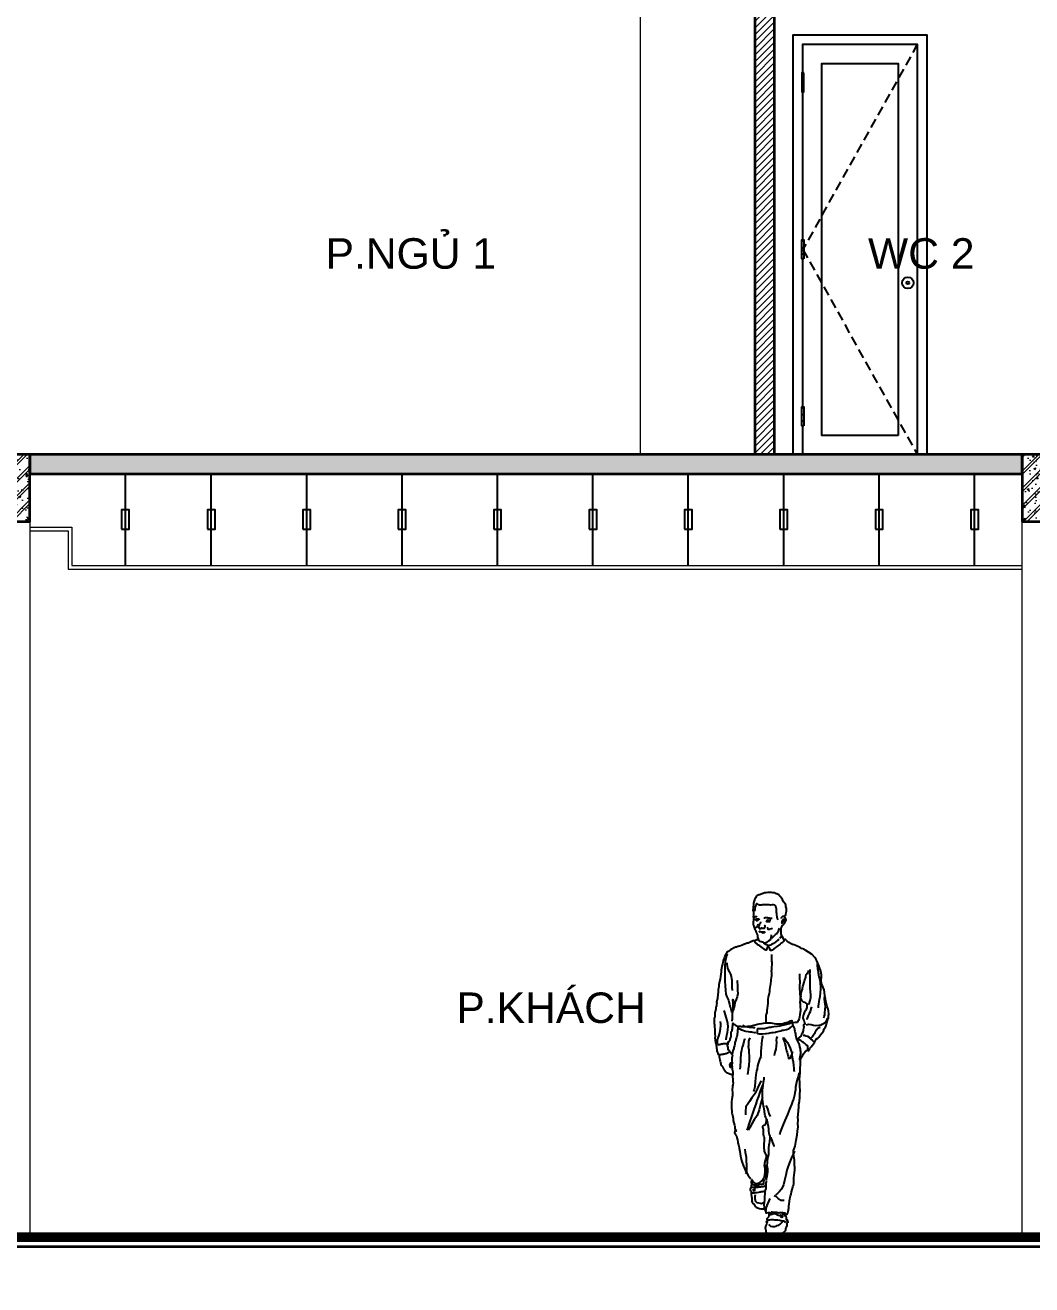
# Model space of a CAD drawing. Header units: inches. Extents: x 236662 to 497023, y -248575 to 81795.
# Drawn here: x 476735 to 482010, y -193145 to -186545 of the extents above; entities that cross this region are included whole.
import ezdxf

# ---------------------------------------------------------------- set-up
doc = ezdxf.new("R2010")
doc.units = ezdxf.units.IN
doc.header["$LTSCALE"] = 10
doc.header["$MEASUREMENT"] = 0
doc.linetypes.add('HIDDEN', pattern=[0.375, 0.25, -0.125])
for name, color, linetype in [('01. HP_TEXT', 9, 'Continuous'), ('04. HP_CUA', 153, 'Continuous'), ('07. HP_KY HIEU', 43, 'Continuous'), ('NOITHAT', 144, 'Continuous')]:
    doc.layers.add(name, color=color, linetype=linetype)
for name, color, linetype, lineweight in [('02. HP_BE TONG', 1, 'Continuous', 35), ('03. HP_TUONG', 2, 'Continuous', 35), ('06. HP_THAY 1', 134, 'Continuous', 15), ('06. HP_THAY 2', 147, 'Continuous', 13), ('09_HP_HATCH', 8, 'Continuous', 5)]:
    doc.layers.add(name, color=color, linetype=linetype, lineweight=lineweight)
doc.styles.add('TEXT (none)', font='arial.ttf')

# ---------------------------------------------------------------- blocks, each defined once
blk = doc.blocks.new('ÁDASDASDWD')
at = {"layer": '09_HP_HATCH'}
h = blk.add_hatch(dxfattribs=at)
h.set_pattern_fill('CHAU-01', color=256, scale=15, pattern_type=2)
h.set_pattern_definition([(50, (-55376.965, -37444.2), (107.58903, -9.41282), [11.25, -123.75]), (355, (-55376.97, -37444.2), (-20.8127, 112.82882), [9, -99]), (100.4514, (-55368, -37444.99), (86.7764, 103.41593), [9.56103, -105.17132]), (46.1842, (-55376.97, -37414.2), (160.08616, -24.82785), [16.875, -185.625]), (96.6356, (-55363.62, -37416.27), (140.1994, 146.11768), [14.34154, -157.75695]), (351.1842, (-55376.97, -37414.2), (140.1993, 146.1178), [13.5, -148.5]), (21, (-55361.965, -37421.7), (89.53606, -60.39283), [11.25, -123.75]), (326, (-55361.97, -37421.7), (36.4973, 108.7725), [9, -99]), (71.4514, (-55354.5, -37426.73), (126.0334, 48.37957), [9.56103, -105.17132]), (37.5, (-55376.965, -37444.2), (1.823978, 49.934078), [0, -97.8, 0, -100.5, 0, -99.375]), (7.5, (-55376.965, -37444.2), (39.46043, 59.161757), [0, -57.3, 0, -95.55, 0, -37.875]), (327.5, (-55410.415, -37444.2), (80.073365, -3.38323), [0, -37.5, 0, -117, 0, -155.25]), (317.5, (-55425.415, -37444.2), (87.477925, 15.01575), [0, -48.75, 0, -77.7, 0, -110.25]), (45, (-55376.965, -37444.2), (-45.07806, 45.07806), []), (45, (-55376.965, -37425.827), (-45.07806, 45.07806), [])])
h.paths.add_polyline_path([(-100, -350), (100, -350), (100, 0), (-100, 0)])
at = {"layer": '02. HP_BE TONG'}
blk.add_lwpolyline([(-100, -350), (100, -350), (100, 0), (-100, 0)], close=True, dxfattribs=at)
blk = doc.blocks.new('A$C3D015007')
at = {"layer": 'NOITHAT', "linetype": 'Continuous'}
for points in [[(340.2, 1782), (339.3, 1783.4), (335.4, 1785.4), (333.8, 1785.9), (331.3, 1786.5), (328.2, 1788.4), (325.7, 1789), (322.4, 1790.4), (317.4, 1792.6), (315.1, 1793.2), (310.4, 1794), (307.3, 1794), (300.1, 1794.6), (294.5, 1795.7), (290.4, 1795.7), (286.8, 1795.4), (282.3, 1795.4), (272.3, 1794.3), (268.1, 1794), (264.8, 1792.6), (257.6, 1790.4), (253.4, 1789.3), (251.2, 1788.4), (246.7, 1786.5), (243.4, 1785.4), (237.5, 1783.7), (234.7, 1782.6), (230.6, 1781.2), (227.2, 1779.5), (224.5, 1778.1), (222.8, 1777), (220.6, 1774.2), (220, 1772.3), (218.3, 1769), (215.3, 1763.4), (214.2, 1762), (211.9, 1757), (210.3, 1752.3), (209.7, 1750.3), (208.6, 1746.4), (208.3, 1744.8), (207.2, 1740.6), (206.9, 1739.5), (206.4, 1734.8), (206.1, 1730), (205.8, 1728.1), (205.8, 1726.1), (205.8, 1724.7), (204.2, 1719.7), (204.2, 1719.5), (204.4, 1714.7), (204.2, 1709.2), (203.6, 1700.3), (205.5, 1694.1), (206.1, 1688.3), (206.4, 1685.5), (206.4, 1681.3), (206.4, 1676.3), (206.4, 1671.1), (205.8, 1669.9), (205, 1668.8), (205, 1666.9), (206.4, 1663.8), (206.9, 1659.9), (207.5, 1658), (206.9, 1655.2), (206.4, 1652.7), (206.1, 1650.5), (205.5, 1647.1), (205.3, 1643.5), (205.3, 1637.7), (205, 1635.2), (205, 1633), (205, 1627.9), (205, 1623.8), (205.8, 1621.6), (207.8, 1618.5), (208.9, 1613.8), (209.7, 1612.1), (211.1, 1608.5), (212.2, 1605.7), (213.3, 1602.1), (217.2, 1598.5), (217.5, 1595.4), (218.1, 1592.9), (218.6, 1589.8), (219.7, 1588.7), (220.3, 1587.3), (221.7, 1585.7), (223.3, 1577.9), (225, 1575.9), (226.1, 1573.4), (226.7, 1571.5), (226.7, 1569.3), (227.2, 1564.5), (228.1, 1561.8), (228.1, 1559.8), (228.1, 1557.9), (228.1, 1554.5), (227.8, 1551.2), (225.6, 1550.6), (224.7, 1549.8), (223.6, 1545.1), (219.5, 1544.8), (216.9, 1543.7), (215, 1542.6), (213.6, 1542.6), (211.1, 1541.4), (208.3, 1541.4), (204.4, 1541.2), (201.4, 1540.6), (198, 1539.2), (195.8, 1538.1), (193, 1537), (190.2, 1535.3), (186.1, 1532.5), (177.7, 1529.8), (173, 1528.9), (168.8, 1528.1), (163.8, 1525.9), (159.7, 1524.2), (156, 1523.4), (152.4, 1522), (147.4, 1519.5), (141.3, 1517), (139.3, 1516.1), (133.8, 1514.7), (131.8, 1513.9), (126.3, 1512.2), (121.5, 1510.6), (117.9, 1508.6), (112.6, 1509.2), (108.5, 1507.8), (104.3, 1506.1), (100.4, 1503.6), (96.8, 1500.6), (91.2, 1497.8), (87.3, 1496.1), (74, 1486.9), (70.4, 1484.4), (66.8, 1482.8), (64, 1478), (61.2, 1474.1), (59, 1470.5), (56.7, 1464.1), (53.7, 1456.3), (52, 1451.3), (47, 1440.5), (45.1, 1426.6), (44.5, 1420.5), (41.2, 1409.9), (38.9, 1397.6), (37, 1387.4), (36.7, 1379.3), (35, 1366.8), (33.4, 1355.9), (30.9, 1341.7), (27.8, 1329.5), (25, 1312), (24.2, 1300.9), (21.7, 1286.7), (21.1, 1273.9), (19.7, 1259.4), (17.8, 1243.6), (17, 1239.4), (16.7, 1234.9), (17, 1233), (14.7, 1228.3), (13.1, 1224.6), (13.4, 1215.5), (12.8, 1209.1), (11.7, 1201.3), (9.7, 1195.2), (8.6, 1186), (7.8, 1177.6), (7.2, 1174.9), (4.2, 1167.6), (4.2, 1161), (3.9, 1149.3), (3.1, 1144.5), (0.6, 1137), (0.3, 1126.7), (0, 1119), (0.8, 1110.3), (1.9, 1102), (2.2, 1095.3), (2.2, 1090.3), (3.3, 1079.7), (3.6, 1068.3), (4.2, 1056.9), (4.2, 1052.8), (5.3, 1042.5), (4.2, 1031.3), (5.6, 1022.2), (7.8, 1009.4), (10, 1000.2), (11.4, 994.3), (12.2, 986.6), (12.8, 981.3), (13.6, 972.7), (14.2, 966.3), (15.9, 959.9), (18.9, 954), (19.5, 948.7), (20.3, 947.6), (24.2, 946.2), (25.6, 946.2), (27.5, 946), (30.9, 946), (33.9, 946.5), (37.5, 947.1), (39.2, 947.3), (43.7, 948.5), (47.3, 948.5), (50.6, 949), (55.1, 950.7), (60.1, 951.5), (63.7, 952.3), (66.2, 952.9), (70.1, 954.6), (73.7, 956.8), (77.3, 958.5), (81.5, 959.6), (81.8, 964), (79.8, 965.7), (76.8, 968.8), (74, 970.1), (73.7, 974), (73.4, 979), (73.2, 983.2), (72.3, 989.1), (70.9, 994.1), (69.5, 996.9), (69, 1000.2), (68.1, 1001.9), (63.7, 1002.7), (59.8, 1003), (53.7, 1002.7), (50.3, 1001.9), (46.4, 1001.6), (43.1, 1001.3), (38.4, 1000.2), (34.8, 999.1), (31.4, 998.5), (25.9, 997.4), (22, 997.4), (17, 994.3)], [(373.8, 1672.4), (374.4, 1675.2), (376, 1680.5), (377.2, 1690.3), (379.1, 1698), (379.7, 1704.2), (379.4, 1710.6), (375.2, 1721.7), (374.9, 1729.7), (373.3, 1734.8), (364.4, 1746.4), (357.7, 1757.8), (354.1, 1764.2), (346.3, 1773.4), (342.9, 1778.1), (337.7, 1784.5)], [(335.2, 1652.4), (333.5, 1655.8), (332.1, 1658.8), (331.8, 1661), (330.7, 1664.4), (329.6, 1668.3), (328.5, 1678), (328.2, 1683.6), (327.6, 1691.6), (327.6, 1700), (326.5, 1710), (324.9, 1716.1), (323.8, 1720.8), (322.9, 1723.9), (318.5, 1728.6), (311.8, 1730), (304.8, 1729.7), (295.1, 1729.2), (289, 1729.7), (279.5, 1729.7), (266.7, 1730), (261.5, 1730), (253.1, 1730), (248.1, 1729.5), (237, 1729.2), (234.5, 1731.1), (223.9, 1738.4), (219.5, 1733.6), (219.5, 1732.8), (219.2, 1730), (216.1, 1720.3), (213.9, 1716.4), (212.8, 1706.9), (209.2, 1696.9)], [(225, 1666.6), (224.5, 1666.9), (223.9, 1667.7), (222.2, 1668), (218.1, 1667.7), (215, 1667.2), (212.5, 1666.1), (209.4, 1664.4), (207.5, 1663.3)], [(238.1, 1651), (236.1, 1654.4), (231.7, 1656), (229.2, 1655.8), (227.2, 1655.8), (223.9, 1656), (218.1, 1654.4), (215.3, 1654.4), (216.9, 1653.8), (220, 1652.4), (223.6, 1653.8), (226.1, 1654.4), (232.2, 1655.2)], [(260.1, 1661.6), (261.2, 1661.6), (264.5, 1662.7), (267.8, 1663.5), (272.9, 1664.1), (276.7, 1664.4), (279.3, 1664.1), (282.6, 1662.7), (289.3, 1661.9), (292, 1661.3), (295.7, 1661), (297.9, 1661), (300.9, 1660.5), (304.8, 1661)], [(265.1, 134.1), (267.8, 128.8), (270.4, 121.5), (271.2, 117.1), (275.9, 117.4), (283.7, 119), (290.1, 118.5), (290.9, 116.5), (287, 107.6), (285.9, 100.7), (284.5, 94.6), (276.7, 85.1), (277.6, 73.4), (272.6, 69.3), (277.3, 68.4), (275.6, 61.5), (275.1, 56.7), (271.7, 50.3), (267.3, 38.7), (269.5, 31.7), (270.1, 23.6), (271.5, 17.2), (274.5, 9.7), (281.2, 5), (289.8, 5), (294.3, 5), (303.7, 4.7), (306.8, 4.5), (311.2, 4.2), (317.4, 3.3), (322.6, 2.5), (334, 0), (343.5, 0.8), (350.2, 4.5), (356.9, 8.3), (363.2, 13.9), (370.2, 20.6), (372.4, 22.8), (375.2, 27.8), (376.6, 34.2), (378.5, 41.4), (382.2, 50.1), (383.3, 58.4), (384.9, 70.9), (387.7, 68.7), (384.7, 78.7), (378.5, 79.3), (378.8, 89.8), (377.2, 97.6), (372.4, 99.3), (371.6, 110.4), (382.7, 109.3), (383.3, 110.1), (386.1, 116.3), (387.2, 119.3), (388, 122.9), (388.6, 124.9), (390, 128.8), (390.5, 133.8), (390.8, 139.9), (391.9, 147.7), (392.2, 155.2), (393, 162.4), (393.6, 167.7), (394.7, 174.1), (395.5, 182.2), (396.6, 188), (399.1, 198), (400.5, 206.4), (403, 215), (406.1, 227.2), (408.6, 238.4), (410.5, 245), (413.3, 253.1), (415.5, 261.5), (417.8, 268.7), (417.5, 281.5), (417.5, 300.7), (419.2, 314.3), (420.8, 328.2), (422.5, 340.2), (422.5, 355.7), (421.9, 368), (421.4, 380.8), (420.8, 395.2), (420.3, 401.4), (417.2, 417.8), (415.8, 427.2), (415.8, 442.8), (420, 451.7), (424.7, 466.2), (426.7, 475.9), (430.6, 497.3), (435.6, 525.4), (437, 544.6), (440.3, 566.8), (439.5, 582.7), (440, 603.8), (438.9, 616.4), (441.7, 649.5), (442, 658.4), (443.4, 666.4), (444.7, 683.9), (447, 701.2), (449.2, 721.2), (448.9, 732.6), (450.3, 763.5), (449.8, 773.8), (448.9, 802.7), (448.1, 815.5), (450.9, 849.7), (450.9, 857.5), (451.7, 877), (452, 891.7), (452.3, 915.6), (452.8, 924), (456.7, 929), (461.2, 937.6), (464.8, 943.4), (468.9, 949.8), (474.2, 956.8), (479.8, 965.1), (484.2, 966.5), (489.8, 968.2), (492.3, 965.4), (496.8, 966.5), (499.5, 971.5), (502, 980.4), (507.9, 986.3), (514.8, 995.7), (520.1, 1001.9), (526.2, 1008.8), (534.9, 1027.2), (542.9, 1031.1), (549, 1037.7), (557.7, 1048.9), (573.2, 1069.2), (577.4, 1080), (583.3, 1090), (587.2, 1098.9), (589.7, 1107), (592.7, 1117.8), (594.1, 1124.8), (598.8, 1138.1), (599.4, 1148.2), (601.3, 1157.6), (598.8, 1175.4), (596.9, 1184), (592.7, 1197.9), (590.8, 1205.7), (584.6, 1225.5), (583.5, 1238.3), (579.9, 1254.1), (577.7, 1272.2), (576.3, 1284.4), (571, 1297.8), (567.7, 1305.6), (563, 1315), (561.3, 1337.3), (563.5, 1350.4), (562.4, 1364.5), (559.6, 1382.9), (552.4, 1401.8), (551.3, 1406.8), (544.3, 1424.9), (537.4, 1437.4), (534.6, 1444.7), (527.4, 1454.7), (512.9, 1469.7), (494.8, 1481.9), (481.2, 1491.7), (465, 1500.6), (457.3, 1502.5), (450.9, 1506.4), (435.8, 1513.6), (420, 1520.6), (410, 1523.6), (403.3, 1526.4), (391.9, 1533.4), (383.3, 1540.3), (372.1, 1550.3), (363.5, 1548.7), (362.4, 1555.4), (355.7, 1564.8), (353.2, 1574), (351.6, 1578.2), (351.8, 1582.3), (350.5, 1589.8), (350.7, 1594), (351.3, 1600.4), (351.8, 1608.5), (354.3, 1614.6), (359.1, 1623.5), (361.6, 1626), (368, 1633.2), (371.3, 1637.1), (376, 1646), (376.9, 1650.2), (375.8, 1655.5), (369.9, 1667.4), (370.5, 1670.5), (365.5, 1669.9), (358.8, 1669.7), (354.9, 1665.8), (351.8, 1661.6), (350.7, 1659.7)], [(274, 1646.6), (275.6, 1647.1), (277.9, 1649.4), (280.9, 1651.3), (283.4, 1651.3), (285.1, 1650.8), (287.6, 1649.9), (290.9, 1650.2), (293.7, 1650.5), (297.3, 1650.2)], [(356.9, 1648), (359.1, 1649.9), (359.9, 1652.1), (361, 1653.8), (364.4, 1656), (364.9, 1653.8), (365.8, 1650.5), (364.4, 1644.4), (362.1, 1641.6), (359.4, 1637.7), (354.9, 1634.9), (356.3, 1638.8), (357.1, 1641.9), (357.4, 1644.1), (357.7, 1646.3), (357.7, 1647.7)], [(229.2, 1629.1), (227, 1622.7), (224.7, 1618.5), (223.1, 1613.8), (220.6, 1611.5), (217.2, 1610.7), (216.4, 1610.7)], [(230.9, 1649.1), (228.9, 1647.7), (227, 1647.1), (224.5, 1646.3), (223.6, 1646.3), (220, 1645.7)], [(236.7, 1628.8), (236.1, 1625.2), (235.9, 1619.9), (232.8, 1616.8), (233.1, 1614.3), (235.9, 1611), (236.1, 1608.5), (237.3, 1607.1), (238.6, 1606.8), (240.9, 1605.4), (243.1, 1607.1), (245.9, 1608.5), (248.1, 1609.6), (252, 1609), (256.7, 1607.6), (260.6, 1607.6), (263.1, 1608.8), (265.3, 1611.8), (267, 1616.3), (267.8, 1618.8), (267.6, 1620.4), (265.9, 1622.1), (264, 1623.8)], [(233.9, 1589), (235, 1589.3), (238.4, 1590.4), (242.3, 1590.7), (247.5, 1589.6), (250.9, 1589.3), (256.4, 1589), (262.3, 1589), (265.9, 1587.6), (260.1, 1583.4), (258.4, 1583.4), (256.2, 1582.9), (253.7, 1583.4), (250.3, 1585.1), (247.3, 1587.6), (245.6, 1588.5), (243.4, 1589), (241.1, 1589.3), (238.9, 1590.1), (237.3, 1591.2)], [(237.8, 1628.2), (239.5, 1630.5), (241.1, 1632.7), (243.1, 1635.2), (244.5, 1638.8), (245.6, 1641)], [(271.5, 1646.9), (272.3, 1645.5), (276.2, 1644.1), (282, 1643), (283.4, 1643.5), (285.9, 1643.8), (289.8, 1643.2), (293.4, 1643.2)], [(276.2, 1613.5), (278.7, 1611.5), (279.5, 1608.8), (280.6, 1606), (281.5, 1604.6), (282, 1603.7), (288.7, 1602.6), (291.8, 1602.9), (294, 1604), (300.7, 1606.8), (306.2, 1609)], [(302.9, 1555.1), (306.2, 1558.7), (310.1, 1563.1), (313.2, 1566.5), (319.3, 1572.6), (321.8, 1575.1), (326, 1578.2), (331, 1584), (336.8, 1592.6), (341.3, 1603.7), (342.4, 1607.9)], [(365.5, 1548.1), (364.9, 1543.4), (362.7, 1539.2), (359.9, 1535.6), (356.3, 1532), (351.8, 1528.9), (346.8, 1525), (339.1, 1519.5), (334.3, 1516.1), (327.6, 1511.1), (321, 1507.5), (312.1, 1500.3), (304.8, 1493.9), (299.8, 1491.7), (295.9, 1491.1), (294.8, 1490.5), (293.2, 1494.7), (291.2, 1499.4), (288.2, 1505.6), (284.8, 1508.6), (282.6, 1511.1), (282, 1512.5), (280.4, 1510.9), (278.7, 1508.9), (277.3, 1505.6), (276.2, 1501.7), (272.9, 1493.6), (270.4, 1492.2), (267, 1495.3), (262.6, 1498.1), (258.9, 1500.3), (253.7, 1504.5), (245.9, 1511.1), (240, 1515.6), (233.4, 1518.4), (227.5, 1521.7), (223.3, 1525.6), (220, 1528.7), (217.2, 1532), (215, 1536.4), (214.2, 1539.2)], [(340.2, 1549.2), (334.6, 1545.3), (324.9, 1537.6), (316.8, 1531.4), (311.8, 1528.7), (300.1, 1522), (295.4, 1519.8), (290.9, 1518.1), (286.8, 1516.1), (283.4, 1516.7), (274.5, 1520.3), (270.4, 1523.4), (263.7, 1527.8), (258.7, 1533.9), (257.8, 1534.8), (252.6, 1534.2), (240.6, 1538.7), (235.9, 1541.7), (232.5, 1546.5), (232.5, 1552.3), (230.3, 1558.1)], [(256.7, 1530.6), (260.3, 1531.2), (270.1, 1532.8), (278.4, 1535), (287.3, 1541.7), (292.6, 1549.5)], [(289.3, 1542.8), (290.1, 1543.4), (291.5, 1544.8), (294, 1547.8), (296.8, 1552.8), (298.2, 1555.9), (299, 1560.1), (299.8, 1564.3), (301.5, 1572.9)], [(351.3, 1567.3), (351.3, 1565.6), (348, 1558.7), (344.3, 1554.2)], [(67.6, 1473.6), (64.8, 1462.5), (61.5, 1449.1), (58.1, 1433), (56.2, 1407.4), (55.6, 1396), (56.2, 1370.1), (55.9, 1352.9), (55.6, 1330.3), (57.9, 1306.4), (59.2, 1283.3), (61.5, 1262.8), (65.9, 1248), (74.5, 1231.9), (77.9, 1221.9), (80.1, 1209.6), (84.3, 1195.2), (86.8, 1187.9), (91.5, 1170.1), (92.3, 1167.6)], [(299.8, 1470.2), (300.1, 1467.2), (300.1, 1463.3), (300.1, 1459.1), (301.2, 1450.8), (301.2, 1448), (301.2, 1442.4), (301.2, 1439.1), (301.5, 1435.2), (301.8, 1430.5), (303.2, 1417.1), (300.9, 1403.5), (299.8, 1394.9), (300.4, 1387.6), (299.6, 1384), (300.4, 1375.4), (300.7, 1370.4), (300.7, 1362.9), (301.2, 1357), (299.3, 1350.1), (297.6, 1335.6), (296.8, 1330.9), (295.9, 1320.9), (294.8, 1315.6), (294, 1308.4), (292.3, 1298.1), (290.7, 1287.5), (289.3, 1276.7), (287.9, 1265.8), (285.4, 1253.3), (284, 1246.6), (282.3, 1236), (281.2, 1227.4), (281.2, 1214.9), (279.8, 1200.2), (278.7, 1189.3), (276.7, 1176.5), (275.4, 1166.2), (272.6, 1158.2), (270.9, 1149.8), (270.9, 1142.6), (270.9, 1130.1), (270.9, 1119), (270.4, 1112.6)], [(67.3, 1426.3), (67.3, 1424.3), (67.3, 1420.5), (68.1, 1409.3), (70.9, 1398.2), (74, 1390.4), (79.5, 1380.4), (82.6, 1375.1), (85.4, 1367.9), (89.6, 1354.5), (91.2, 1345.4), (92.3, 1336.2), (92.3, 1328.9), (92.3, 1321.4), (92.6, 1310.9), (92.6, 1302.8), (93.5, 1295.3), (94.3, 1287.5), (94.6, 1281.7)], [(494.3, 1206.6), (495.9, 1209.6), (497.3, 1212.1), (499, 1215.7), (500.6, 1219.6), (502, 1223.3), (503.2, 1229.1), (504, 1231.9), (505.4, 1238), (505.9, 1243.8), (506.8, 1250), (506.5, 1255), (506.2, 1263), (505.7, 1270.3), (504.8, 1280), (504, 1290.8), (503.4, 1301.7), (502.9, 1309.5), (502.9, 1316.2), (502.6, 1322.6), (503.4, 1339), (503.4, 1352), (503.4, 1354.8), (502.6, 1359.5), (502.6, 1362.6), (502, 1367.1), (502.9, 1378.7), (504, 1391.5)], [(540.4, 1422.4), (540.4, 1420.5), (540.4, 1417.7), (540.4, 1414.1), (540.1, 1411.6), (540.4, 1409.1), (541, 1403.5), (541.5, 1399.3), (542.1, 1394.3), (542.9, 1389.3), (544.3, 1384), (544.6, 1381.5), (544.9, 1378.7), (545.2, 1374.6), (546.3, 1368.2), (547.1, 1362), (549.3, 1354.5), (552.1, 1343.7), (553.2, 1336.7), (555.4, 1323.7), (556.3, 1315.3), (556.8, 1307.5), (557.7, 1299.5), (558.2, 1290.8), (557.4, 1284.4), (556, 1273.3), (554.9, 1264.1), (553.8, 1253.3), (553.2, 1248.3), (550.4, 1234.4), (548.5, 1224.1), (547.9, 1221.6), (546.8, 1211.6), (545.4, 1200.2), (545.4, 1191.3)], [(119.9, 1334.2), (120.2, 1334), (121, 1325.9), (121.8, 1311.7), (121.8, 1303.9), (122.4, 1292.8), (122.9, 1281.9), (124.9, 1266.4), (121.3, 1248.6), (114.9, 1234.7), (108.5, 1218.2), (106.2, 1202.7), (102.6, 1187.9), (98.5, 1174.6), (95.4, 1161), (94, 1153.7)], [(452.3, 1255.2), (451.7, 1261.4), (451.4, 1269.7), (451.1, 1276.1), (449.5, 1288.6), (448.9, 1294.2), (448.4, 1302.2), (448.4, 1309.5), (450.9, 1321.2), (450.9, 1329.2), (450, 1344), (449.5, 1354), (449.8, 1368.7)], [(454.5, 1258.6), (455.9, 1264.4), (458.4, 1274.2), (462.3, 1288.9), (463.9, 1294.2), (465.3, 1302.8), (467.8, 1313.9), (471.2, 1325.1), (473.7, 1331.7), (477.3, 1342.9), (480.1, 1350.6), (480.3, 1353.1), (480.9, 1355.1), (483.1, 1365.1), (494, 1381.5), (495.4, 1385.7)], [(94.6, 1121.5), (94.8, 1124.5), (96.5, 1132.6), (96.8, 1141.8), (96.8, 1149.5), (97.1, 1157.6), (98.5, 1177.1), (99.3, 1183.5), (100.1, 1190.7), (100.1, 1204.9), (99.3, 1220.5), (98.5, 1229.9), (98.5, 1234.9), (99.3, 1230.5), (99.9, 1220.5), (101.2, 1217.7)], [(456.1, 1246.1), (455.9, 1247.7), (455.6, 1250.2), (455.6, 1252.7), (454.5, 1253), (452.3, 1252.7), (450.3, 1249.1), (450.3, 1246.1), (450.3, 1242.7), (450.3, 1239.1), (450.3, 1236.6), (450.9, 1227.1), (449.2, 1219.6), (450.9, 1213), (450.9, 1206.8), (450.3, 1200.4), (450.9, 1194.1), (452, 1181.8), (452.5, 1175.7), (451.1, 1169.9), (450.9, 1164.6), (448.9, 1156.8), (447.2, 1142.6), (446.1, 1134.3), (441.7, 1124.2), (438.9, 1120.1), (436.1, 1115.1), (434.7, 1114.5), (433.1, 1113.9), (430, 1113.9), (425.6, 1113.7), (423.3, 1113.4), (415, 1111.7), (409.7, 1112.6), (406.1, 1112), (407.8, 1110.6), (411.1, 1107.8), (411.1, 1103.1), (411.9, 1099.2), (413, 1098.6), (414.7, 1095.9), (416.9, 1091.1), (418.3, 1088.4), (420.5, 1081.1), (421.1, 1079.2), (421.9, 1073.9), (423, 1068.1), (424.2, 1060), (425.8, 1054.1), (426.9, 1049.7), (427.8, 1040.8), (427.8, 1040), (430, 1032.7), (430.8, 1027.7), (431.1, 1025.2), (433.6, 1025.8), (439.5, 1028.6), (442.8, 1031.1), (445.3, 1032.7), (446.1, 1035), (448.9, 1039.7), (452.3, 1041.1), (454.8, 1043), (458.4, 1046.9), (458.9, 1053.9), (460.9, 1056.4), (467.3, 1065.3), (467.8, 1074.2), (470.1, 1083.9), (471.7, 1090.6), (470.1, 1097), (470.3, 1103.4), (473.7, 1106.7), (477, 1106.7), (474.5, 1113.7), (471.4, 1121.5), (469.5, 1127.9), (467.6, 1133.1), (466.7, 1138.7), (468.4, 1150.4), (469.2, 1153.4), (471.2, 1158.7), (473.7, 1165.4), (477.8, 1172.6), (479, 1175.1), (480.9, 1179), (483.4, 1183.5), (487, 1192.9), (488.1, 1204.9), (487.3, 1212.7), (482.6, 1214.6), (477, 1218.8), (469.2, 1220.8), (464.5, 1223.8), (461.7, 1227.4), (458.7, 1234.1), (456.7, 1240.2)], [(509.6, 1196), (506.2, 1185.7), (502.9, 1170.7), (498.7, 1161.2), (493.4, 1150.7), (486.5, 1130.9), (486.2, 1130.1)], [(575.2, 1139.3), (576.3, 1146.2), (579.4, 1153.4), (580.5, 1159), (581, 1168.2), (581.9, 1177.9), (581.9, 1186), (583, 1194.9), (583, 1199.1), (582.1, 1212.1), (580.5, 1219.9), (579.4, 1229.4), (577.7, 1231.9), (578.3, 1241.6), (580.2, 1246.1)], [(63.1, 1023.6), (63.4, 1028.8), (64, 1036.1), (66.5, 1046.9), (69.8, 1061.9), (72.3, 1075.6), (73.2, 1093.4), (71.2, 1109.2), (68.4, 1123.7), (63.4, 1142.6), (55.9, 1166.5), (52, 1177.4)], [(127.1, 1096.7), (137.4, 1094.2), (142.7, 1093.1), (152.7, 1093.4), (167.2, 1093.6), (177.5, 1094.2), (185, 1094.5), (200.3, 1098.4), (214.4, 1102), (227.8, 1104.5), (236.7, 1106.7), (250.3, 1109.2), (259.5, 1110.9), (271.7, 1112.6), (289.8, 1112), (297.9, 1111.7), (314, 1108.9), (324, 1107.5), (329.9, 1106.7), (345.4, 1106.2), (356.6, 1107.8), (370.2, 1111.7), (377.4, 1113.9), (386.9, 1115.3), (398.9, 1122), (407.5, 1123.7), (406.4, 1115.6), (401.4, 1111.7), (393.8, 1107.5), (386.1, 1105.6), (379.1, 1103.9), (372.1, 1102.5), (366, 1100.3), (355.7, 1098.1), (344.3, 1095.6), (332.7, 1093.6), (312.3, 1090.6), (302.9, 1089.5), (296.5, 1088.6), (288.4, 1087.5), (275.9, 1084.5), (264.8, 1081.4), (258.9, 1080.3), (244.2, 1080.6), (232.2, 1080.6), (230.6, 1080.6), (227, 1080.3), (225, 1074.2), (225, 1068.9), (226.1, 1061.7), (226.1, 1057.8), (227, 1057.2), (236.1, 1054.1), (239.8, 1053.9), (247.5, 1054.1), (254.2, 1054.1), (269.5, 1056.1), (274.8, 1056.9), (285.9, 1058.3), (291.2, 1059.7), (302.1, 1061.4), (308.7, 1061.9), (321.8, 1063.9), (324.6, 1064.4), (333.8, 1066.1), (341, 1068.1), (349.1, 1070.3), (356.6, 1073.1), (363.8, 1074.2), (379.4, 1077.8), (390.8, 1081.7), (399.1, 1086.7), (407.8, 1093.1), (410.8, 1097.3), (413.9, 1100.3)], [(483.1, 1102.5), (494.3, 1105.3), (508.4, 1103.9), (521, 1100.3), (533.5, 1098.4), (549.3, 1099.2), (558.2, 1100.9), (566.8, 1104.5), (576, 1109.8), (584.6, 1115.6), (589.9, 1125.3), (594.9, 1135.4), (596.3, 1137.6)], [(18.4, 1003), (17.5, 1004.9), (17.5, 1013.3), (18.4, 1023), (21.1, 1034.1), (24.5, 1043), (30.6, 1060.5), (33.7, 1083.4), (34.8, 1095.9), (34.8, 1107.8), (33.9, 1119.8)], [(69, 1001.6), (69.8, 1001.6), (72, 1001.3), (72.9, 1001.3), (73.2, 1002.7), (74, 1004.6), (74.3, 1007.7), (74.3, 1009.6), (74.3, 1013), (74.8, 1013), (77.3, 1013.8), (80.4, 1016), (81.5, 1018.5), (82.3, 1020.5), (83.2, 1023.3), (83.2, 1024.7), (83.7, 1027.2), (84, 1028.8), (85.4, 1031.9), (86.5, 1032.5), (87.6, 1033.3), (88.2, 1036.1), (88.4, 1036.6), (89, 1038.8), (89.3, 1043.6), (89.3, 1044.4), (89.3, 1049.1), (89.6, 1052.8), (89.6, 1055.8), (89.6, 1057.8), (89.6, 1062.2), (89.6, 1063.9), (89.8, 1065.3), (93.7, 1070), (95.1, 1076.1), (96, 1081.4), (96, 1085.6), (97.1, 1089.7), (97.1, 1093.1), (97.6, 1095.6), (97.9, 1097.5), (98.2, 1101.2), (98.5, 1104.2), (98.5, 1106.4), (99.3, 1110.6), (100.4, 1109.2), (101.5, 1107.8), (104, 1105.3), (106.8, 1103.1), (112.1, 1099.8), (112.9, 1099.8), (116, 1098.9), (119.3, 1097.3), (122.4, 1093.4), (126, 1091.4), (126.6, 1091.1), (124, 1087), (124, 1083.6), (123.8, 1080.8), (123.8, 1078.3), (123.2, 1074.7), (122.9, 1071.4), (122.4, 1064.2), (122.4, 1063), (122.1, 1060.8), (121, 1052.8), (120.4, 1048.9), (120.2, 1045.2), (119.3, 1041.6), (117.4, 1035.8), (116, 1029.4), (114.6, 1024.7), (113.8, 1020.5), (112.4, 1017.2), (109.3, 1007.4), (107.9, 1001), (106.2, 992.4), (104, 982.9), (102.9, 977.7), (98.7, 966.3), (96.8, 957.6), (94.6, 946.8), (92.9, 948.7), (91.2, 951.2), (89.3, 953.5), (85.4, 956.8), (83.4, 959.3)], [(218.9, 1061.9), (213.6, 1060), (205.3, 1062.5), (197.8, 1063), (189.7, 1064.2), (179.7, 1065), (166.9, 1067.5), (158.3, 1068.9), (150.8, 1071.4), (144.9, 1074.2), (135.7, 1079.5), (132.4, 1081.4), (129.3, 1083.6), (126.8, 1085.3)], [(215, 1084.7), (213.1, 1085.3), (206.9, 1086.1), (196.9, 1087.2), (185, 1088.1), (176.6, 1088.9), (166.6, 1090.6), (158.3, 1093.6), (151, 1098.4)], [(506.8, 1032.7), (507.6, 1032.7), (513.4, 1039.7), (517.1, 1044.1), (521.2, 1048.9), (530.1, 1061.9), (533.5, 1069.4), (537.1, 1075.6), (544, 1083.9), (549.9, 1088.6), (555.2, 1090)], [(161.6, 1028.8), (160.2, 1026.6), (157.7, 1020.8), (155.8, 1014.4), (153.5, 1004.9), (150.2, 993.8), (147.4, 985.4), (144.9, 977.7), (142.7, 967.4), (140.2, 952.3), (139.1, 945.7), (138.5, 926.8), (138.5, 916.7), (138, 904), (137.1, 893.7), (135.7, 881.4), (134.3, 870.3)], [(186.6, 1033.3), (181.1, 1022.2), (180.8, 1016.3), (180.5, 1007.7), (179.4, 993.5), (179.1, 988.2), (181.6, 970.1), (181.9, 964.6), (182.5, 955.7), (183.3, 941.2), (183.3, 933.4), (183.6, 926.2), (183.8, 909.5), (182.7, 896.2), (181.3, 886.4), (178.8, 870), (178, 865), (176.3, 854.4), (174.7, 840.8)], [(253.7, 1043.6), (252.8, 1036.3), (251.2, 1030.2), (249.8, 1019.7), (247.8, 1005.2), (247.5, 998), (246.7, 985.4), (246.7, 979.9), (245.6, 966.3), (245, 954), (244.5, 942.3), (243.6, 933.2), (242.8, 927)], [(330.2, 1040.8), (327.4, 1031.9), (325.7, 1021), (326.3, 1009.4), (325.1, 992.4), (323.5, 974.3), (320.1, 963.5), (316, 951.5), (314, 941.8)], [(361.3, 1036.1), (362.4, 1024.9), (364.9, 1021), (369.1, 1011.6), (370.8, 1004.1), (374.4, 991), (375.8, 980.4), (378.3, 972.1), (379.4, 966.3), (383, 957.4), (386.9, 943.7), (388.6, 937.6), (391.6, 922.6)], [(364.1, 1036.6), (366, 1029.9), (368.5, 1029.9), (377.7, 1018.8), (384.4, 1009.1), (392.2, 995.2), (398.3, 979.3), (402.5, 969), (406.6, 955.4), (407.2, 944.8), (409.7, 932.3), (413, 914), (413.6, 909), (416.4, 887.3), (417.5, 877), (418.3, 866.4), (419.4, 856.9)], [(448.6, 917.3), (448.6, 920.1), (450, 925.6), (451.1, 933.7), (452.5, 942.9), (454.2, 951), (453.9, 961.8), (453.4, 966.5), (452, 975.4), (450, 986.3), (447.5, 998), (442.8, 1009.1), (436.7, 1019.4), (432.5, 1026.6)], [(490.1, 966.5), (490.6, 974.6), (490.6, 979.3), (490.4, 987.9), (487.3, 994.1), (480.9, 999.6), (473.7, 1005.2), (467.6, 1009.1), (461.4, 1013), (455.9, 1017.4), (448.9, 1021), (442.8, 1022.7), (438.1, 1023.8)], [(466.7, 1047.5), (472.8, 1047.2), (481.2, 1045), (489, 1042.7), (497.9, 1037.7), (502, 1031.9), (506.5, 1027.4), (513.2, 1021.9), (515.9, 1019.4), (519.3, 1015.8), (522.1, 1013)], [(26.7, 942.9), (26.4, 940.1), (27, 934.3), (27.8, 927.3), (29.8, 917.3), (31.4, 911.2), (33.1, 905.1), (34.8, 895.3), (37.5, 888.9), (41.7, 884.5), (45.3, 881.1), (47.8, 875.3), (51.7, 868.1), (54.5, 863.9), (61.5, 855.3), (65.1, 852.8), (69.5, 851.1), (78.4, 846.9), (81.5, 845.8), (87.1, 843.9), (90.1, 842.5), (93.5, 841.1), (95.7, 840.3), (97.1, 832.5), (97.1, 827.7), (97.6, 821.3), (98.2, 812.7), (98.7, 807.4), (99.3, 797.1), (97.9, 788.2), (97.1, 782.4), (96, 774.9), (94.3, 763.8), (94.3, 759.6), (96.2, 748.7), (96.2, 743.7), (96, 730.4), (94.8, 726.2), (93.7, 722.3), (92.9, 710.4), (91.5, 700.1), (90.7, 692.3), (90.4, 686.4), (91.5, 671.4), (91.8, 662.5), (92.9, 655), (93.5, 651.4), (93.5, 638.6), (94.8, 635.5), (98.5, 619.7), (100.1, 611.1), (100.4, 600.5), (102.4, 589.1), (107.1, 576.3), (107.9, 569.6), (109.3, 557.9), (115.1, 544.3), (112.4, 554.9), (112.1, 553.2), (108.2, 544.3), (107.6, 538.5), (109.9, 529), (114, 524.8), (117.1, 520.7), (119, 513.4), (119.6, 509.8), (121.8, 499), (123.8, 488.4), (124.9, 483.7), (127.4, 473.7), (130.2, 465.3), (131.3, 456.1), (132.7, 447.2), (135.2, 438.1), (136.6, 425.6), (138.5, 414.4), (141.9, 400.5), (143.5, 391.1), (146.6, 380.2), (151.9, 366.3), (155.8, 356.3), (156.6, 354.3), (161.9, 340.7), (169.4, 327.6), (176.1, 315.4), (184.1, 305.7), (192.8, 295.1)], [(96.5, 943.4), (95.1, 935.9), (92.9, 926.5), (93.5, 915.1), (94.3, 901.2), (93.2, 890.3), (93.2, 883.4), (93.2, 883.4), (94.6, 869.5), (97.3, 856.4), (98.2, 842.5), (98.2, 837.5)], [(247.5, 936.2), (243.1, 933.2), (237, 920.1), (231.4, 899.2), (227.5, 886.2), (225.3, 870), (222.8, 860), (218.3, 840), (216.9, 822.2), (215.8, 804.1), (212.8, 776.6), (210, 763.8), (207.2, 752.9)], [(410, 962.4), (405, 945.1), (396.6, 922.9)], [(96.8, 880), (96.2, 883.1), (94.8, 884.8), (92.6, 889.8), (90.7, 895.6), (88.7, 897.8), (86.5, 902), (82.1, 896.4), (80.7, 891.7), (81.5, 884.8), (82.1, 881.7), (83.7, 880.6), (85.4, 880.3), (89, 879.5), (92.1, 879.5), (93.5, 880)], [(246.2, 807.7), (231.1, 778), (225.6, 764.3), (213.1, 739.8), (198.3, 718.7), (185.5, 700.4), (177.7, 689.5), (166.9, 671.4), (164.1, 647.2), (165.2, 631.1)], [(277.3, 605.2), (273.1, 608.6), (270.4, 615.8), (267, 625), (265.1, 633.6), (263.1, 649.7), (260.1, 671.7), (258.9, 677), (256.7, 688.4), (255.3, 700.9), (254.2, 713.7), (253.7, 724.3), (253.7, 733.5), (253.9, 748.2), (254.2, 758.8), (254.5, 771), (256.2, 784.6), (258.7, 801.6), (260.6, 809.7), (261.5, 818), (262.3, 826.9)], [(445, 850.5), (444.5, 845.3), (441.1, 828.6), (435.8, 815.2), (429.7, 793.3), (426.9, 774.9), (425.6, 760.4), (423, 745.4), (420.8, 733.2), (415.3, 712), (411.1, 699.5), (404.7, 684.2), (395, 659.7), (385.2, 632.2), (371.3, 601.1), (359.1, 571.3), (347.4, 544.9), (341.8, 526.5)], [(255.1, 789.1), (242.3, 759.9), (237.8, 744), (232.5, 726.2), (224.5, 704.5), (217.8, 685.6), (210.3, 663.9), (201.4, 637.5), (194.4, 615.5), (189.4, 601.6), (182.2, 581.3), (176.9, 564.6), (171.6, 550.2)], [(253.4, 720.4), (243.1, 685.6), (235.6, 655.9), (225.3, 626.6), (209.7, 603.3), (197.8, 583.3), (187.5, 563), (178.6, 550.2)], [(270.6, 678.7), (277.3, 666.1), (282.6, 652), (286.8, 636.4), (294, 621.6)], [(264.8, 364.9), (265.1, 370.8), (265.6, 376.3), (267.3, 385.8), (269.2, 394.7), (272, 401.6), (274.2, 412.2), (274.5, 418), (271.5, 425), (268.1, 432), (264, 440), (263.4, 446.1), (262.3, 453.6), (262, 460.9), (261.7, 465), (261.5, 474.2), (262.6, 483.1), (263.1, 490.9), (263.7, 498.1), (263.7, 504.3), (263.1, 512.1), (260.6, 518.5), (258.9, 527.1), (258.9, 534.3), (259.2, 544.6), (259.5, 551.3), (257.3, 560.7), (255.9, 564.3), (254.5, 571.3), (257.8, 572.7), (261.5, 575.7), (265.9, 577.7), (273.1, 588), (275.1, 599.9), (275.9, 605.5), (277.3, 591.3), (279.3, 586), (281.5, 578), (282.6, 570.7), (284.3, 555.4), (284.8, 545.2), (287.3, 534.3), (289, 527.4), (291.8, 518.5), (292, 510.4), (290.4, 491.2), (289, 480.1), (286.8, 470.6), (285.6, 458.9), (285.1, 448.4), (284.5, 438.6), (284.3, 422.2), (281.8, 410.8), (279.8, 400.2), (278.4, 390.5), (277.3, 383.6), (277.3, 379.1), (276.7, 364.6), (279, 348), (279, 336.5), (279.3, 329), (278.4, 318.7), (275.9, 307.1), (274, 296.8)], [(296.5, 513.7), (297.6, 509), (302.6, 495.4), (306, 485.4), (309.3, 476.5), (312.3, 467.6), (313.2, 464.5)], [(166.6, 320.7), (167.7, 324.6), (171.1, 334.9), (171.6, 344.1), (171.1, 368), (170.5, 386.6), (169.1, 406.6), (165.2, 432.2), (163.3, 451.1)], [(421.4, 439.7), (418.6, 434.7), (406.6, 409.7), (396.3, 384.7), (387.7, 361), (381.6, 339.9), (375.8, 314), (369.6, 286.5), (362.7, 262.6), (352.7, 240), (341.3, 227.2), (331.3, 218.6), (322.1, 210.6)], [(263.4, 369.1), (262.8, 365.2), (265.3, 351.8), (265.6, 343.5), (266.5, 334.9), (266.5, 324.9), (264, 317.4), (261.7, 306.2), (260.1, 298.4), (257.8, 292.3), (253.4, 288.2), (246.7, 282), (237.5, 275.1), (230.9, 270.6), (225.6, 268.7), (221.1, 268.4), (215.3, 270.9), (209.7, 275.1), (204.7, 279.5), (201.4, 283.7), (196.1, 290.9)], [(275.1, 287), (274.8, 288.4), (273.7, 291.8), (273.1, 295.1), (272.6, 301.5), (272, 310.4), (271.7, 318.2), (272.6, 325.7), (273.4, 333.8), (272.9, 342.7), (270.9, 348.5), (269.2, 358), (267, 363.8), (265.1, 371.6)], [(196.6, 290.1), (195, 285.9), (194.1, 278.1), (195.3, 264.8), (194.7, 255.9), (194.7, 251.7), (192.2, 249.2), (190, 245.6), (189.7, 241.4), (189.4, 234.7), (191.9, 234.2), (193.3, 226.1), (193.9, 219.2), (194.4, 212.5), (196.4, 202.8), (197.5, 192.8), (197.5, 188.3), (196.9, 178.6), (198.9, 172.4), (204.4, 166), (208.3, 163.5), (210.3, 161), (215.8, 150.8), (220.3, 146.6), (227, 142.1), (237.3, 139.3), (243.9, 138), (252.3, 137.1), (259.8, 137.4), (261.7, 137.1), (265.3, 136.3)], [(199.1, 286.2), (199.7, 274.2), (200, 267.6), (201.7, 264.8), (209.7, 263.7), (213.9, 262), (220, 260.9), (226.1, 259.8), (234.5, 261.2), (241.7, 266.2), (249.5, 267.6), (255.1, 268.1), (260.6, 269.2), (261.2, 274.2), (260.9, 281.2), (261.5, 288.7), (261.2, 293.2)], [(272.9, 282.9), (272, 279.3), (271.7, 271.2), (271.7, 263.7), (271.5, 253.9), (270.6, 244.8), (268.1, 234.7), (266.2, 222), (265.9, 214.2), (264.8, 204.4), (264.2, 197.5), (263.1, 185.5), (261.5, 168.6), (260.6, 158.3), (261.7, 145.5), (262.8, 138)], [(194.1, 249.5), (198.3, 250.9), (199.1, 251.2), (206.9, 251.2), (212.5, 251.2), (216.4, 251.2), (220.8, 251.2), (229.5, 252), (235, 252.3), (238.4, 252.3), (243.6, 253.4), (247.8, 254.5), (253.9, 255.1), (257.6, 255.1), (261.5, 256.2), (265.9, 258.4), (269.2, 259.8)], [(197.2, 219.5), (199.4, 220.6), (201.9, 221.1), (207.8, 221.4), (211.9, 221.7), (219.2, 222.8), (223.6, 223.1), (235.3, 225.8), (237.3, 226.1), (242.3, 227.2), (247, 228.6), (250.3, 228.9), (255.1, 229.2), (260.9, 229.7), (264.8, 230.3)], [(203.6, 241.4), (205.5, 232.8), (213.6, 233.6), (213.9, 243.1), (208.9, 240)], [(214.2, 211.7), (213.6, 202.5), (213.3, 191.1), (214.2, 182.7), (215.8, 178.8), (223.6, 170.5), (232.8, 169.1), (241.1, 166.9), (248.4, 166), (254.8, 168.6), (262.6, 173.3)], [(367.4, 181.6), (351.8, 181.6), (335.4, 191.9), (326.8, 200.5), (315.1, 206.1)], [(271.5, 121.8), (273.4, 131.8), (274.8, 146.9), (280.6, 163.5), (288.4, 179.1), (294.3, 191.1)], [(276.2, 73.4), (283.4, 78.4), (286.5, 79.5), (291.8, 80.9), (298.7, 82.3), (303.7, 82.1), (310.1, 81.2), (316.5, 80.9), (321, 80.7), (328.5, 80.1), (333.8, 79.8), (344.9, 77.6), (354.3, 75.7), (363, 74.3), (370.5, 69.5), (376.6, 67.6)], [(285.4, 56.2), (289.3, 52.8), (291.5, 50.9), (295.9, 47.6), (305.7, 45.3), (312.9, 44.8), (317.9, 45.9), (324.6, 47.6), (331, 50.1), (338.8, 52.3), (346.3, 57.9), (353.5, 63.7), (359.9, 72)], [(299.3, 119), (297.1, 116.3), (296.2, 106.8), (296.2, 107.1), (296.2, 107.6), (297.9, 108.5), (302.9, 110.4), (307.6, 112.1), (316.8, 113.5), (323.8, 111.3), (332.4, 106.5), (335.7, 104.6), (342.1, 103.5), (350.2, 106.2), (349.1, 95.1), (354.1, 94.6), (357.1, 93.7), (360.5, 99.9), (361.6, 109.3), (360.7, 114.3)], [(374.4, 113.2), (368.5, 114.6), (361.9, 116.3), (352.7, 116.3), (344.9, 116.3), (339.6, 115.1), (328.8, 117.9), (322.4, 117.9), (314, 119.3), (304.8, 120.7), (298.7, 121)]]:
    blk.add_lwpolyline(points, dxfattribs=at)
blk = doc.blocks.new('*U310')
at = {"ltscale": 20}
h = blk.add_hatch(dxfattribs=at)
h.set_pattern_fill('_USER', color=8, scale=34, angle=32.99202, style=0, pattern_type=0)
h.set_pattern_definition([(180, (55, 2000), (2e-12, -34), [])])
h.paths.add_polyline_path([(55, 2000), (45, 2000), (45, 1900), (55, 1900)])
h = blk.add_hatch(dxfattribs=at)
h.set_pattern_fill('_USER', color=8, scale=34, angle=32.99202, style=0, pattern_type=0)
h.set_pattern_definition([(180, (55, 1025), (4e-12, 34), [])])
h.paths.add_polyline_path([(55, 1025), (45, 1025), (45, 1125), (55, 1125)])
h = blk.add_hatch(dxfattribs=at)
h.set_pattern_fill('_USER', color=8, scale=34, angle=32.99202, style=0, pattern_type=0)
h.set_pattern_definition([(180, (55, 150), (4e-12, 34), [])])
h.paths.add_polyline_path([(55, 150), (45, 150), (45, 250), (55, 250)])
for points in [[(50, 0), (0, 0), (0, 2200), (700, 2200), (700, 0), (650, 0)], [(50, 2000), (50, 2150), (650, 2150), (650, 0), (50, 0), (50, 150)], [(50, 1125), (50, 1900)], [(50, 250), (50, 1025)]]:
    blk.add_lwpolyline(points)
at = {"color": 8, "linetype": 'HIDDEN', "ltscale": 20}
blk.add_lwpolyline([(650, 2150), (50, 1075), (650, 0)], dxfattribs=at)
for points in [[(550, 100), (150, 100), (150, 2050), (550, 2050)], [(55, 2000), (45, 2000), (45, 1900), (55, 1900)], [(55, 1025), (45, 1025), (45, 1125), (55, 1125)], [(55, 150), (45, 150), (45, 250), (55, 250)]]:
    blk.add_lwpolyline(points, close=True)
for radius in [30, 7]:
    blk.add_circle((600, 900), radius)

msp = doc.modelspace()

# ---------------------------------------------------------------- hatches: boundary and pattern name
at = {"layer": '09_HP_HATCH'}
h = msp.add_hatch(dxfattribs=at)
h.set_pattern_fill('ANSI31', color=8, scale=200)
h.set_pattern_definition([(45, (491560.06, -193094.979), (-17.67767, 17.67767), [])])
h.paths.add_polyline_path([(480660.1, -181695), (480560.1, -181695), (480560.1, -185195), (480660.1, -185195)])
h.paths.add_polyline_path([(482160.1, -181945), (482060.1, -181945), (482060.1, -185195), (482160.1, -185195)])
h.paths.add_polyline_path([(480660.1, -185295), (480560.1, -185295), (480560.1, -188795), (480660.1, -188795)])
h.paths.add_polyline_path([(482160.1, -185495), (482060.1, -185495), (482060.1, -188795), (482160.1, -188795)])
h = msp.add_hatch(dxfattribs=at)
h.set_pattern_fill('CHAU-01', color=256, scale=15, pattern_type=2)
h.set_pattern_definition([(50, (339573.58, -267736.03), (107.589027, -9.41282), [11.25, -123.75]), (355, (339573.58, -267736.03), (-20.8127, 112.82882), [9, -99]), (100.4514, (339582.54, -267736.81), (86.77641, 103.41593), [9.56103, -105.17132]), (46.1842, (339573.58, -267706.03), (160.08616, -24.82785), [16.875, -185.625]), (96.6356, (339586.92, -267708.1), (140.1994, 146.11768), [14.34154, -157.75695]), (351.1842, (339573.58, -267706.03), (140.1993, 146.11779), [13.5, -148.5]), (21, (339588.58, -267713.53), (89.53606, -60.392834), [11.25, -123.75]), (326, (339588.58, -267713.53), (36.4973, 108.77251), [9, -99]), (71.4514, (339596.04, -267718.56), (126.033394, 48.379575), [9.56103, -105.17132]), (37.5, (339573.576, -267736.028), (1.823978, 49.934078), [0, -97.8, 0, -100.5, 0, -99.375]), (7.5, (339573.576, -267736.03), (39.46043, 59.161757), [0, -57.3, 0, -95.55, 0, -37.875]), (327.5, (339540.126, -267736.028), (80.073365, -3.383231), [0, -37.5, 0, -117, 0, -155.25]), (317.5, (339525.126, -267736.03), (87.477925, 15.015747), [0, -48.75, 0, -77.7, 0, -110.25]), (45, (339573.576, -267736.03), (-45.078057, 45.078057), []), (45, (339573.576, -267717.65), (-45.078057, 45.078057), [])])
h.paths.add_polyline_path([(476760.1, -188795), (476760.1, -188895), (481960.1, -188895), (481960.1, -188795)])

# ---------------------------------------------------------------- linework, layer by layer
at = {"layer": '02. HP_BE TONG'}
msp.add_lwpolyline([(476760.1, -188795), (476760.1, -188895), (481960.1, -188895), (481960.1, -188795)], close=True, dxfattribs=at)
at = {"layer": '02. HP_BE TONG', "const_width": 50}
msp.add_lwpolyline([(474375.4, -193095), (476560.1, -193095), (476560.1, -192895), (486110.1, -192895), (486110.1, -193095), (491560.1, -193095)], dxfattribs=at)
at = {"layer": '02. HP_BE TONG'}
msp.add_lwpolyline([(474375.4, -193145), (476610.1, -193145), (476610.1, -192945), (486060.1, -192945), (486060.1, -193145), (491560.1, -193145)], dxfattribs=at)
at = {"layer": '03. HP_TUONG'}
msp.add_lwpolyline([(480560.1, -185295), (480660.1, -185295), (480660.1, -188795), (480560.1, -188795)], close=True, dxfattribs=at)
at = {"layer": '06. HP_THAY 1'}
msp.add_line((479960.1, -188795), (479960.1, -185295), dxfattribs=at)
for points in [[(476560.1, -189145), (476760.1, -189145), (476760.1, -192895), (476560.1, -192895)], [(481960.1, -189145), (482160.1, -189145), (482160.1, -192895), (481960.1, -192895)]]:
    msp.add_lwpolyline(points, close=True, dxfattribs=at)
at = {"layer": '06. HP_THAY 2'}
for points in [[(476760.1, -189175.2), (476980.1, -189175.2), (476980.1, -189375.2), (481960.1, -189375.2)], [(476760.1, -189195.2), (476960.1, -189195.2), (476960.1, -189395.2), (481960.1, -189395.2)]]:
    msp.add_lwpolyline(points, dxfattribs=at)
at = {"layer": '07. HP_KY HIEU'}
for p, q in [((477260.1, -189375.2), (477260.1, -188895)), ((477710.1, -189375.2), (477710.1, -188895)), ((478210.1, -189375.2), (478210.1, -188895)), ((478710.1, -189375.2), (478710.1, -188895)), ((479210.1, -189375.2), (479210.1, -188895)), ((479710.1, -189375.2), (479710.1, -188895)), ((480210.1, -189375.2), (480210.1, -188895)), ((480710.1, -189375.2), (480710.1, -188895)), ((481210.1, -189375.2), (481210.1, -188895)), ((481710.1, -189375.2), (481710.1, -188895))]:
    msp.add_line(p, q, dxfattribs=at)
for points in [[(477240.1, -189185.1), (477280.1, -189185.1), (477280.1, -189085.1), (477240.1, -189085.1)], [(477690.1, -189185.1), (477730.1, -189185.1), (477730.1, -189085.1), (477690.1, -189085.1)], [(478190.1, -189185.1), (478230.1, -189185.1), (478230.1, -189085.1), (478190.1, -189085.1)], [(478690.1, -189185.1), (478730.1, -189185.1), (478730.1, -189085.1), (478690.1, -189085.1)], [(479190.1, -189185.1), (479230.1, -189185.1), (479230.1, -189085.1), (479190.1, -189085.1)], [(479690.1, -189185.1), (479730.1, -189185.1), (479730.1, -189085.1), (479690.1, -189085.1)], [(480190.1, -189185.1), (480230.1, -189185.1), (480230.1, -189085.1), (480190.1, -189085.1)], [(480690.1, -189185.1), (480730.1, -189185.1), (480730.1, -189085.1), (480690.1, -189085.1)], [(481190.1, -189185.1), (481230.1, -189185.1), (481230.1, -189085.1), (481190.1, -189085.1)], [(481690.1, -189185.1), (481730.1, -189185.1), (481730.1, -189085.1), (481690.1, -189085.1)]]:
    msp.add_lwpolyline(points, close=True, dxfattribs=at)

# ---------------------------------------------------------------- block references
msp.add_blockref('A$C3D015007', (480345.3, -192884.6))
at = {"layer": '04. HP_CUA'}
msp.add_blockref('*U310', (480760.1, -188795), dxfattribs=at)
at = {"layer": '06. HP_THAY 1'}
for p in [(476660.1, -188795), (482060.1, -188795)]:
    msp.add_blockref('ÁDASDASDWD', p, dxfattribs=at)

# ---------------------------------------------------------------- texts
at = {"layer": '01. HP_TEXT', "style": 'TEXT (none)'}
for s, p in [('P.NGỦ 1', (478309, -187821)), ('WC 2', (481151.5, -187821)), ('P.KHÁCH ', (478994.6, -191773.1))]:
    msp.add_text(s, height=159.88, dxfattribs=at).set_placement(p)

doc.saveas('drawing.dxf')
